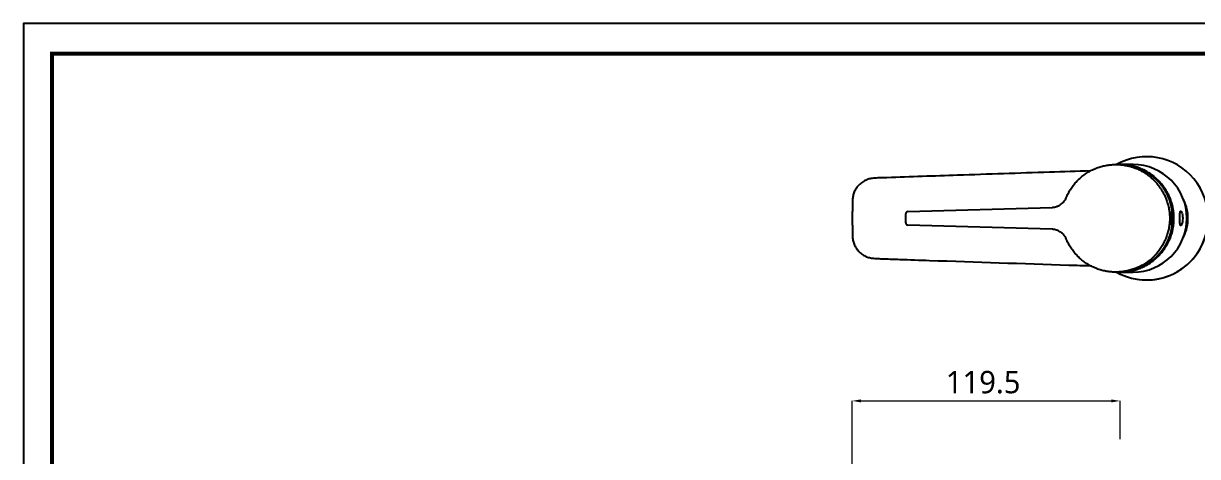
# Model space of a CAD drawing. Extents: x 0 to 790, y 0 to 579.
# Drawn here: x 0 to 523, y 386 to 579 of the extents above; entities that cross this region are included whole.
import ezdxf

# ---------------------------------------------------------------- set-up
doc = ezdxf.new("R2010")
doc.units = 0
doc.header["$LTSCALE"] = 10
doc.header["$MEASUREMENT"] = 0
doc.header["$PDMODE"] = 3
doc.header["$PDSIZE"] = -10
doc.layers.get('0').update_dxf_attribs({"linetype": 'CONTINUOUS'})
doc.layers.get('DEFPOINTS').update_dxf_attribs({"linetype": 'CONTINUOUS'})
doc.layers.add('1', color=7, linetype='CONTINUOUS')
doc.styles.add('Daelim Dimension', font='')
doc.styles.get('Daelim Dimension').set_extended_font_data('NanumGothic')
doc.dimstyles.new('DEFAULT', dxfattribs={"dimscale": 2, "dimtxt": 2, "dimasz": 2, "dimexe": 0, "dimexo": 2, "dimgap": 1, "dimtad": 1, "dimdec": 1, "dimzin": 9, "dimdsep": 46, "dimtxsty": 'Daelim Dimension', "dimcen": 0.5, "dimclrd": 252, "dimclre": 252, "dimclrt": 3, "dimadec": 1, "dimazin": 0, "dimtfac": 1, "dimtdec": 1, "dimtix": 1, "dimtmove": 0, "dimatfit": 3, "dimfxl": 1, "dimtolj": 1, "dimtzin": 1, "dimlwd": 9, "dimlwe": 9, "dimarcsym": 0})

# ---------------------------------------------------------------- blocks, each defined once
blk = doc.blocks.new('*D5')
at = {"color": 5, "lineweight": 9, "ltscale": 0.5, "transparency": 16777216}
for p, q in [((369.32, 340.86), (369.32, 410.42)), ((373.32, 410.42), (484.86, 410.42)), ((488.86, 393.38), (488.86, 410.42))]:
    blk.add_line(p, q, dxfattribs=at)
at = {"color": 5, "ltscale": 0.5, "transparency": 16777216}
for points in [[(373.32, 411.08), (373.32, 409.75), (369.32, 410.42)], [(484.86, 411.08), (484.86, 409.75), (488.86, 410.42)]]:
    blk.add_solid(points, dxfattribs=at)
at = {"layer": 'DEFPOINTS', "color": 0, "ltscale": 0.5, "transparency": 16777216}
for p in [(488.86, 410.42), (488.86, 389.38), (369.32, 336.86)]:
    blk.add_point(p, dxfattribs=at)
at = {"color": 7, "ltscale": 0.5, "transparency": 16777216, "insert": (411.12, 423.82), "char_height": 10, "attachment_point": 1, "style": 'Daelim Dimension'}
blk.add_mtext('\\A1;119.5', dxfattribs=at)

msp = doc.modelspace()

# ---------------------------------------------------------------- linework, layer by layer
at = {"ltscale": 0.5}
msp.add_lwpolyline([(0, 0), (789.88, 0), (789.88, 578.76), (0, 578.76)], close=True, dxfattribs=at)
at = {"color": 5, "linetype": 'ByBlock', "lineweight": 200, "const_width": 1.82}
msp.add_lwpolyline([(12.7, 24.78), (777.1, 24.78), (777.1, 565.32), (12.7, 565.32)], close=True, dxfattribs=at)
at = {"layer": '1'}
for p, q in [((488.71, 515.85), (486.95, 515.85)), ((494.59, 515.85), (488.85, 515.85)), ((393.29, 489.82), (393.29, 493.88)), ((394.26, 494.88), (458.52, 496.74)), ((458.52, 486.96), (394.26, 488.82)), ((486.95, 467.85), (488.71, 467.85)), ((488.85, 467.85), (494.59, 467.85))]:
    msp.add_line(p, q, dxfattribs=at)
for centre, radius, start, end in [((500.59, 491.85), 27.5, 240.7734, 119.2228), ((494.59, 491.85), 24, 0, 90), ((511.84, 497.3), 6, 25.8148, 29.0308), ((500.59, 491.85), 18.5, 0, 25.8148), ((394.29, 493.88), 1, 91.6603, 180), ((394.29, 489.82), 1, 180, 268.3397), ((500.59, 491.85), 27.5, 240.7772, 360), ((494.59, 491.85), 24, 270, 0), ((500.59, 491.85), 18.5, 334.1852, 0), ((511.84, 486.41), 6, 330.9692, 334.1852)]:
    msp.add_arc(centre, radius, start, end, dxfattribs=at)
for points, degree, knots in [([(475.65, 513), (469.55, 512.8), (449.8, 512.16), (419.55, 511.17), (394.02, 510.28), (381.67, 509.87), (379.48, 509.8), (378.36, 509.68), (377.43, 509.51), (376.55, 509.27), (375.67, 508.94), (374.81, 508.52), (373.99, 508.02), (373.21, 507.44), (372.49, 506.78), (371.83, 506.07), (371.24, 505.3), (370.74, 504.49), (370.33, 503.64), (370, 502.76), (369.78, 501.88), (369.63, 500.97), (369.55, 499.99), (369.52, 498.83), (369.51, 496.97), (369.45, 494.53), (369.41, 491.53), (369.48, 488.5), (369.48, 485.93), (369.52, 484.07), (369.6, 482.96), (369.73, 482.05), (369.95, 481.16), (370.26, 480.28), (370.65, 479.43), (371.12, 478.61), (371.68, 477.83), (372.31, 477.1), (373.01, 476.43), (373.76, 475.83), (374.57, 475.31), (375.39, 474.88), (376.23, 474.55), (377.07, 474.3), (377.97, 474.12), (378.97, 473.99), (380.13, 473.91), (381.76, 473.85), (385.27, 473.71), (392.76, 473.46), (420.15, 472.52), (448.51, 471.59), (472.43, 470.81), (475.65, 470.71)], 3, [0, 0, 0, 0, 0.076384, 0.247546, 0.379197, 0.39644, 0.402421, 0.406637, 0.410482, 0.414237, 0.418184, 0.42217, 0.4262, 0.430262, 0.434338, 0.438404, 0.442441, 0.446438, 0.450385, 0.454282, 0.458112, 0.461816, 0.465821, 0.470441, 0.476337, 0.489094, 0.501044, 0.513916, 0.527082, 0.53327, 0.537277, 0.540955, 0.544833, 0.548699, 0.552613, 0.556573, 0.560573, 0.564601, 0.568645, 0.572686, 0.57671, 0.580708, 0.584256, 0.58795, 0.591702, 0.595814, 0.600496, 0.606273, 0.616319, 0.644501, 0.700138, 0.959711, 1, 1, 1, 1]), ([(464.79, 501.06), (465.06, 501.7), (465.35, 502.33), (465.83, 503.24), (466, 503.55), (466.21, 503.92), (466.26, 504), (466.34, 504.15), (466.48, 504.37), (466.61, 504.59), (467.08, 505.32), (467.47, 505.88), (468.3, 506.97), (468.74, 507.49), (469.66, 508.5), (470.14, 508.99), (470.77, 509.58), (470.96, 509.75), (471.16, 509.92), (471.29, 510.03), (471.35, 510.09), (471.68, 510.37), (471.95, 510.59), (472.77, 511.22), (473.33, 511.62), (474.47, 512.36), (475.06, 512.71), (476.27, 513.35), (476.89, 513.65), (477.68, 513.99), (477.92, 514.09), (478.16, 514.18), (478.32, 514.25), (478.4, 514.28), (478.81, 514.43), (479.13, 514.55), (480.11, 514.87), (480.77, 515.05), (482.1, 515.37), (482.77, 515.5), (484.13, 515.7), (484.81, 515.77), (485.67, 515.82), (485.84, 515.83), (486.1, 515.84), (486.19, 515.84), (486.36, 515.85), (486.8, 515.86), (487.23, 515.85), (488.26, 515.83), (488.94, 515.78), (490.3, 515.63), (490.97, 515.52), (492.32, 515.26), (492.98, 515.09), (493.81, 514.85), (493.98, 514.8), (494.31, 514.7), (494.47, 514.65), (494.96, 514.48), (495.29, 514.36), (496.25, 513.99), (496.88, 513.72), (498.1, 513.12), (498.71, 512.79), (499.88, 512.09), (500.45, 511.71), (501.08, 511.25), (501.15, 511.2), (501.29, 511.1), (501.36, 511.05), (501.57, 510.89), (501.98, 510.57), (502.38, 510.24), (503.16, 509.57), (504.15, 508.63), (505.07, 507.61), (505.93, 506.55), (506.35, 506), (506.84, 505.29), (506.93, 505.15), (507.12, 504.86), (507.4, 504.42), (507.67, 503.98), (508.17, 503.08), (508.8, 501.86), (509.31, 500.6), (509.77, 499.31), (509.98, 498.65), (510.18, 497.9), (510.2, 497.81), (510.24, 497.64), (510.3, 497.39), (510.44, 496.8), (510.6, 495.95), (510.71, 495.27), (510.77, 494.76), (510.79, 494.59), (510.83, 494.24), (510.85, 494.07), (510.92, 493.21), (510.95, 492.52), (510.95, 491.48), (510.94, 491.13), (510.92, 490.62), (510.9, 490.36), (510.89, 490.1), (510.87, 489.93), (510.87, 489.84), (510.8, 489.06), (510.71, 488.38), (510.47, 487.03), (510.18, 485.69), (509.77, 484.39), (509.42, 483.42), (509.3, 483.1), (509.1, 482.62), (509, 482.38), (508.9, 482.14), (508.83, 481.99), (508.79, 481.91), (508.47, 481.2), (508.15, 480.59), (507.48, 479.4), (506.75, 478.24), (505.93, 477.14), (505.27, 476.35), (505.05, 476.09), (504.7, 475.7), (504.59, 475.57), (504.41, 475.38), (504.35, 475.32), (504.23, 475.2), (503.69, 474.64), (503.12, 474.11), (502.09, 473.21), (501.01, 472.37), (499.87, 471.62), (498.99, 471.09), (498.69, 470.92), (498.23, 470.67), (498.08, 470.59), (497.77, 470.43), (497.62, 470.35), (496.84, 469.97), (496.21, 469.7), (494.93, 469.21), (494.28, 468.99), (492.97, 468.61), (492.31, 468.45), (491.29, 468.25), (490.95, 468.19), (490.53, 468.12), (490.44, 468.11), (490.27, 468.08), (490.19, 468.07), (489.93, 468.04), (489.76, 468.02), (488.9, 467.92), (488.21, 467.88), (486.85, 467.84), (486.16, 467.86), (484.8, 467.94), (484.12, 468.01), (483.1, 468.16), (482.76, 468.22), (482.33, 468.3), (482.25, 468.32), (482.08, 468.35), (481.82, 468.41), (481.57, 468.46), (480.73, 468.66), (480.07, 468.85), (478.77, 469.28), (478.13, 469.52), (476.88, 470.06), (476.26, 470.36), (475.35, 470.84), (475.05, 471.01), (474.67, 471.23), (474.6, 471.28), (474.45, 471.37), (474.23, 471.5), (474.01, 471.64), (473.29, 472.11), (472.73, 472.51), (471.65, 473.35), (471.13, 473.8), (470.13, 474.73), (469.65, 475.21), (469.07, 475.85), (468.9, 476.04), (468.73, 476.24), (468.62, 476.37), (468.56, 476.44), (468.28, 476.77), (468.07, 477.04), (467.44, 477.86), (467.05, 478.43), (466.32, 479.58), (465.98, 480.17), (465.35, 481.39), (465.06, 482.01), (464.79, 482.65)], 3, [0, 0, 0, 0, 0.015625, 0.015625, 0.023438, 0.023438, 0.025391, 0.025391, 0.027344, 0.03125, 0.03125, 0.046875, 0.046875, 0.0625, 0.0625, 0.078125, 0.078125, 0.082031, 0.083984, 0.083984, 0.085938, 0.085938, 0.09375, 0.09375, 0.109375, 0.109375, 0.125, 0.125, 0.140625, 0.140625, 0.144531, 0.146484, 0.146484, 0.148437, 0.148437, 0.15625, 0.15625, 0.171875, 0.171875, 0.1875, 0.1875, 0.203125, 0.203125, 0.207031, 0.207031, 0.208984, 0.208984, 0.210937, 0.21875, 0.21875, 0.234375, 0.234375, 0.25, 0.25, 0.265625, 0.265625, 0.269531, 0.269531, 0.273437, 0.273437, 0.28125, 0.28125, 0.296875, 0.296875, 0.3125, 0.3125, 0.328125, 0.328125, 0.330078, 0.330078, 0.332031, 0.332031, 0.335937, 0.34375, 0.34375, 0.359375, 0.375, 0.375, 0.390625, 0.390625, 0.394531, 0.394531, 0.398437, 0.40625, 0.40625, 0.421875, 0.4375, 0.4375, 0.453125, 0.453125, 0.455078, 0.455078, 0.457031, 0.460937, 0.46875, 0.476562, 0.476562, 0.480469, 0.480469, 0.484375, 0.484375, 0.5, 0.5, 0.507812, 0.507812, 0.511719, 0.513672, 0.513672, 0.515625, 0.515625, 0.53125, 0.53125, 0.546875, 0.5625, 0.5625, 0.570312, 0.570312, 0.574219, 0.576172, 0.576172, 0.578125, 0.578125, 0.59375, 0.59375, 0.609375, 0.625, 0.625, 0.632812, 0.632812, 0.636719, 0.636719, 0.638672, 0.638672, 0.640625, 0.65625, 0.65625, 0.671875, 0.6875, 0.6875, 0.695312, 0.695312, 0.699219, 0.699219, 0.703125, 0.703125, 0.71875, 0.71875, 0.734375, 0.734375, 0.75, 0.75, 0.757812, 0.757812, 0.759766, 0.759766, 0.761719, 0.761719, 0.765625, 0.765625, 0.78125, 0.78125, 0.796875, 0.796875, 0.8125, 0.8125, 0.820312, 0.820312, 0.822266, 0.822266, 0.824219, 0.828125, 0.828125, 0.84375, 0.84375, 0.859375, 0.859375, 0.875, 0.875, 0.882812, 0.882812, 0.884766, 0.884766, 0.886719, 0.890625, 0.890625, 0.90625, 0.90625, 0.921875, 0.921875, 0.9375, 0.9375, 0.941406, 0.943359, 0.943359, 0.945312, 0.945312, 0.953125, 0.953125, 0.96875, 0.96875, 0.984375, 0.984375, 1, 1, 1, 1]), ([(493.86, 515.27), (493.21, 515.42), (492.54, 515.55), (491.51, 515.69), (490.82, 515.77), (490.12, 515.81), (489.59, 515.84), (489.32, 515.85), (489.05, 515.85), (488.87, 515.85), (488.79, 515.85), (488.71, 515.85)], 3, [0, 0, 0, 0, 0.401949, 0.401949, 0.602924, 0.803899, 0.803899, 0.904386, 0.95463, 0.95463, 1, 1, 1, 1]), ([(490.16, 515.82), (489.72, 515.84), (489.29, 515.85), (488.85, 515.85), (488.85, 515.85), (488.85, 515.85)], 3, [0, 0, 0, 0, 0.996403, 0.996403, 1, 1, 1, 1]), ([(490.22, 467.89), (490.54, 467.91), (490.87, 467.94), (491.59, 468.01), (491.98, 468.06), (492.47, 468.13), (492.56, 468.14), (492.76, 468.17), (492.85, 468.19), (493.14, 468.24), (493.34, 468.28), (494.3, 468.47), (495.06, 468.66), (496, 468.94), (496.19, 469), (496.56, 469.13), (496.75, 469.19), (497.3, 469.39), (497.67, 469.53), (498.76, 469.98), (499.47, 470.32), (500.25, 470.73), (500.33, 470.78), (500.51, 470.88), (500.76, 471.02), (501.02, 471.17), (501.52, 471.47), (502.19, 471.89), (502.83, 472.34), (503.3, 472.69), (503.46, 472.81), (503.69, 472.99), (503.77, 473.05), (503.92, 473.18), (504, 473.24), (504.68, 473.8), (505.26, 474.33), (505.96, 475.02), (506.16, 475.23), (506.36, 475.45), (506.5, 475.59), (506.56, 475.66), (506.89, 476.03), (507.15, 476.32), (507.9, 477.23), (508.36, 477.86), (508.86, 478.6), (508.91, 478.68), (509.02, 478.85), (509.07, 478.93), (509.23, 479.18), (509.33, 479.35), (509.63, 479.85), (510.02, 480.53), (510.37, 481.24), (510.63, 481.77), (510.71, 481.95), (510.87, 482.31), (510.94, 482.49), (511.32, 483.39), (511.59, 484.13), (511.93, 485.26), (512.03, 485.64), (512.15, 486.12), (512.17, 486.21), (512.22, 486.4), (512.29, 486.69), (512.35, 486.98), (512.54, 487.94), (512.65, 488.72), (512.75, 489.69), (512.77, 489.89), (512.8, 490.28), (512.81, 490.48), (512.84, 491.07), (512.86, 491.85), (512.84, 492.64), (512.81, 493.22), (512.79, 493.52), (512.77, 493.81), (512.75, 494.01), (512.74, 494.11), (512.65, 494.99), (512.54, 495.76), (512.31, 496.92), (512.22, 497.3), (512.08, 497.87), (512.03, 498.06), (511.93, 498.44), (511.87, 498.63), (511.59, 499.57), (511.32, 500.31), (510.95, 501.22), (510.87, 501.4), (510.75, 501.67), (510.71, 501.76), (510.63, 501.94), (510.42, 502.38), (510.2, 502.82), (509.64, 503.86), (509.24, 504.53), (508.69, 505.35), (508.58, 505.51), (508.36, 505.83), (508.24, 505.99), (507.89, 506.46), (507.41, 507.08), (506.9, 507.68), (506.57, 508.04), (506.5, 508.11), (506.37, 508.26), (506.3, 508.33), (506.1, 508.54), (505.96, 508.68), (505.26, 509.38), (504.68, 509.9), (503.92, 510.53), (503.69, 510.71), (503.46, 510.89), (503.3, 511.01), (503.23, 511.07), (502.83, 511.36), (502.51, 511.59), (501.53, 512.24), (500.86, 512.65), (499.99, 513.11), (499.82, 513.2), (499.47, 513.38), (499.29, 513.46), (498.76, 513.72), (498.04, 514.03), (497.31, 514.32), (496.75, 514.52), (496.57, 514.58), (496.29, 514.67), (496.19, 514.7), (496, 514.76), (495.91, 514.79), (495.06, 515.05), (494.3, 515.24), (493.34, 515.43), (493.15, 515.47), (492.76, 515.53), (492.57, 515.56), (492.07, 515.64), (491.77, 515.68), (491.47, 515.71)], 3, [0, 0, 0, 0, 0.013825, 0.013825, 0.030323, 0.030323, 0.034447, 0.034447, 0.038572, 0.038572, 0.046821, 0.046821, 0.079817, 0.079817, 0.088065, 0.088065, 0.096314, 0.096314, 0.112812, 0.112812, 0.145808, 0.145808, 0.149932, 0.149932, 0.154057, 0.162306, 0.162306, 0.178804, 0.195301, 0.195301, 0.20355, 0.20355, 0.207675, 0.207675, 0.211799, 0.211799, 0.244795, 0.244795, 0.253044, 0.257168, 0.257168, 0.261293, 0.261293, 0.277791, 0.277791, 0.310786, 0.310786, 0.314911, 0.314911, 0.319035, 0.319035, 0.327284, 0.327284, 0.343782, 0.36028, 0.36028, 0.368529, 0.368529, 0.376778, 0.376778, 0.409773, 0.409773, 0.426271, 0.426271, 0.430396, 0.430396, 0.43452, 0.442769, 0.442769, 0.475765, 0.475765, 0.484014, 0.484014, 0.492263, 0.492263, 0.50876, 0.525258, 0.525258, 0.533507, 0.537632, 0.537632, 0.541756, 0.541756, 0.574752, 0.574752, 0.59125, 0.59125, 0.599498, 0.599498, 0.607747, 0.607747, 0.640743, 0.640743, 0.648992, 0.648992, 0.653116, 0.653116, 0.657241, 0.673739, 0.673739, 0.706734, 0.706734, 0.714983, 0.714983, 0.723232, 0.723232, 0.73973, 0.756228, 0.756228, 0.760352, 0.760352, 0.764477, 0.764477, 0.772726, 0.772726, 0.805721, 0.805721, 0.81397, 0.818095, 0.818095, 0.822219, 0.822219, 0.838717, 0.838717, 0.871713, 0.871713, 0.879962, 0.879962, 0.888211, 0.888211, 0.904708, 0.921206, 0.921206, 0.929455, 0.929455, 0.93358, 0.93358, 0.937704, 0.937704, 0.9707, 0.9707, 0.978949, 0.978949, 0.987198, 0.987198, 1, 1, 1, 1]), ([(493.86, 515.27), (493.97, 515.25), (494.61, 515.09), (495.13, 514.94), (495.65, 514.79), (496.16, 514.62), (496.67, 514.44), (497.18, 514.24), (497.69, 514.04), (498.68, 513.58), (499.66, 513.09), (500.61, 512.54), (501.53, 511.95), (501.98, 511.63), (502.43, 511.32), (502.87, 510.98), (503.31, 510.64), (503.73, 510.27), (504.15, 509.91), (504.56, 509.52), (504.97, 509.13), (505.76, 508.32), (506.5, 507.47), (507.21, 506.58), (507.87, 505.66), (508.18, 505.18), (508.49, 504.7), (508.78, 504.2), (509.07, 503.7), (509.34, 503.19), (509.61, 502.67), (510.1, 501.61), (510.32, 501.07), (510.54, 500.53), (510.93, 499.43), (511.26, 498.31), (511.4, 497.74), (511.54, 497.17), (511.65, 496.59), (511.77, 496.01), (511.85, 495.42), (511.89, 495.17), (511.92, 494.92)], 2, [0, 0, 0, 0.008588, 0.047576, 0.047576, 0.086565, 0.086565, 0.125554, 0.125554, 0.164542, 0.203531, 0.24252, 0.281509, 0.320497, 0.320497, 0.359486, 0.359486, 0.398475, 0.398475, 0.437463, 0.437463, 0.476452, 0.515441, 0.554429, 0.593418, 0.632407, 0.632407, 0.671395, 0.671395, 0.710384, 0.710384, 0.749373, 0.788361, 0.788361, 0.82735, 0.866339, 0.905328, 0.905328, 0.944316, 0.944316, 0.983305, 0.983305, 1, 1, 1]), ([(458.52, 496.74), (458.6, 496.75), (458.68, 496.75), (458.85, 496.76), (458.94, 496.77), (459.19, 496.79), (459.35, 496.82), (459.84, 496.9), (460.17, 496.98), (460.57, 497.11), (460.69, 497.15), (460.8, 497.2), (460.88, 497.23), (460.92, 497.24), (461.12, 497.32), (461.42, 497.46), (461.72, 497.62), (461.94, 497.75), (462.01, 497.79), (462.15, 497.88), (462.22, 497.93), (462.57, 498.17), (462.83, 498.38), (463.32, 498.83), (463.55, 499.07), (463.82, 499.4), (463.87, 499.47), (463.97, 499.6), (464.02, 499.67), (464.16, 499.88), (464.25, 500.02), (464.51, 500.45), (464.66, 500.75), (464.79, 501.06)], 3, [0, 0, 0, 0, 0.03125, 0.03125, 0.0625, 0.0625, 0.125, 0.125, 0.25, 0.25, 0.28125, 0.296875, 0.296875, 0.3125, 0.3125, 0.375, 0.4375, 0.4375, 0.46875, 0.46875, 0.5, 0.5, 0.625, 0.625, 0.75, 0.75, 0.78125, 0.78125, 0.8125, 0.8125, 0.875, 0.875, 1, 1, 1, 1]), ([(511.71, 494.85), (511.7, 494.85), (511.7, 494.84), (511.69, 494.82), (511.68, 494.79), (511.67, 494.74), (511.67, 494.7), (511.67, 494.7), (511.67, 494.68), (511.67, 494.67), (511.67, 494.65), (511.67, 494.63), (511.67, 494.57), (511.67, 494.49), (511.67, 494.39), (511.67, 494.3), (511.67, 494.26), (511.67, 494.22), (511.67, 494.19), (511.67, 494.17), (511.67, 494.09), (511.68, 493.96), (511.69, 493.74), (511.69, 493.59), (511.69, 493.48), (511.69, 493.46), (511.69, 493.42), (511.7, 493.4), (511.7, 493.34), (511.7, 493.3), (511.7, 493.17), (511.71, 492.99), (511.71, 492.81), (511.71, 492.67), (511.71, 492.6), (511.71, 492.53), (511.72, 492.48), (511.72, 492.46), (511.72, 492.34), (511.72, 492.14), (511.72, 491.86), (511.72, 491.66), (511.72, 491.54), (511.72, 491.52), (511.72, 491.47), (511.72, 491.44), (511.72, 491.37), (511.72, 491.32), (511.72, 491.18), (511.71, 490.99), (511.71, 490.81), (511.71, 490.67), (511.7, 490.63), (511.7, 490.54), (511.7, 490.5), (511.7, 490.37), (511.69, 490.2), (511.69, 489.97), (511.68, 489.82), (511.68, 489.72), (511.68, 489.68), (511.67, 489.62), (511.67, 489.58), (511.67, 489.49), (511.67, 489.37), (511.67, 489.27), (511.67, 489.2), (511.67, 489.18), (511.67, 489.14), (511.67, 489.12), (511.67, 489.06), (511.67, 488.99), (511.68, 488.92), (511.69, 488.88), (511.69, 488.87), (511.7, 488.86), (511.7, 488.86), (511.7, 488.85), (511.71, 488.85)], 3, [0, 0, 0, 0, 0.03125, 0.03125, 0.0625, 0.09375, 0.09375, 0.101563, 0.101563, 0.109375, 0.109375, 0.125, 0.125, 0.15625, 0.1875, 0.1875, 0.203125, 0.210938, 0.210938, 0.21875, 0.21875, 0.25, 0.28125, 0.3125, 0.3125, 0.320313, 0.320313, 0.328125, 0.328125, 0.34375, 0.34375, 0.375, 0.40625, 0.40625, 0.421875, 0.429688, 0.429688, 0.4375, 0.4375, 0.46875, 0.5, 0.53125, 0.53125, 0.539063, 0.539063, 0.546875, 0.546875, 0.5625, 0.5625, 0.59375, 0.625, 0.625, 0.640625, 0.640625, 0.65625, 0.65625, 0.6875, 0.71875, 0.75, 0.75, 0.765625, 0.765625, 0.78125, 0.78125, 0.8125, 0.84375, 0.84375, 0.859375, 0.859375, 0.875, 0.875, 0.90625, 0.9375, 0.96875, 0.96875, 0.984375, 0.984375, 1, 1, 1, 1]), ([(515.44, 491.85), (515.44, 491.91), (515.44, 491.97), (515.44, 492.09), (515.44, 492.15), (515.44, 492.24), (515.44, 492.26), (515.44, 492.32), (515.45, 492.34), (515.45, 492.42), (515.45, 492.47), (515.45, 492.54), (515.45, 492.57), (515.45, 492.61), (515.45, 492.64), (515.45, 492.7), (515.45, 492.75), (515.46, 492.87), (515.46, 492.95), (515.46, 493.05), (515.46, 493.09), (515.46, 493.15), (515.47, 493.19), (515.47, 493.28), (515.47, 493.34), (515.48, 493.45), (515.48, 493.5), (515.49, 493.6), (515.49, 493.65), (515.5, 493.79), (515.5, 493.87), (515.51, 493.98), (515.52, 494.02), (515.52, 494.09), (515.53, 494.13), (515.54, 494.23), (515.55, 494.29), (515.56, 494.4), (515.57, 494.45), (515.59, 494.55), (515.59, 494.59), (515.61, 494.68), (515.62, 494.71), (515.65, 494.82), (515.67, 494.88), (515.71, 494.98), (515.74, 495.01), (515.78, 495.07), (515.81, 495.09), (515.85, 495.1), (515.86, 495.1), (515.88, 495.1), (515.89, 495.1), (515.91, 495.1), (515.91, 495.1), (515.95, 495.08), (515.98, 495.06), (516.05, 494.99), (516.08, 494.94), (516.13, 494.86), (516.13, 494.85), (516.15, 494.81), (516.16, 494.79), (516.19, 494.74), (516.21, 494.69), (516.25, 494.6), (516.27, 494.55), (516.3, 494.46), (516.31, 494.42), (516.33, 494.37), (516.48, 493.89), (516.65, 493.04), (516.84, 491.85)], 3, [0, 0, 0, 0, 0.009739, 0.009739, 0.019479, 0.019479, 0.024348, 0.024348, 0.029218, 0.029218, 0.038957, 0.038957, 0.043827, 0.043827, 0.048697, 0.048697, 0.058436, 0.058436, 0.077915, 0.077915, 0.087654, 0.087654, 0.097394, 0.097394, 0.116872, 0.116872, 0.136351, 0.136351, 0.15583, 0.15583, 0.194787, 0.194787, 0.214266, 0.214266, 0.233745, 0.233745, 0.272702, 0.272702, 0.31166, 0.31166, 0.350617, 0.350617, 0.389575, 0.389575, 0.46749, 0.46749, 0.545405, 0.545405, 0.62332, 0.62332, 0.662277, 0.662277, 0.681756, 0.681756, 0.701235, 0.701235, 0.77915, 0.77915, 0.857065, 0.857065, 0.876544, 0.876544, 0.896022, 0.896022, 0.93498, 0.93498, 0.973937, 0.973937, 1, 1, 1, 1.297355, 1.297355, 1.297355, 1.297355]), ([(464.79, 482.65), (464.66, 482.96), (464.51, 483.26), (464.3, 483.62), (464.25, 483.69), (464.16, 483.83), (464.11, 483.9), (463.97, 484.11), (463.87, 484.24), (463.55, 484.63), (463.32, 484.88), (462.96, 485.22), (462.83, 485.32), (462.66, 485.46), (462.63, 485.48), (462.56, 485.53), (462.53, 485.56), (462.43, 485.63), (462.36, 485.68), (462.01, 485.92), (461.72, 486.09), (461.38, 486.26), (461.35, 486.28), (461.27, 486.31), (461.23, 486.33), (461.12, 486.38), (461.04, 486.42), (460.81, 486.51), (460.65, 486.57), (460.17, 486.72), (459.85, 486.8), (459.35, 486.89), (459.19, 486.91), (458.98, 486.93), (458.94, 486.94), (458.85, 486.94), (458.73, 486.95), (458.6, 486.96), (458.52, 486.96)], 3, [0, 0, 0, 0, 0.125, 0.125, 0.15625, 0.15625, 0.1875, 0.1875, 0.25, 0.25, 0.375, 0.375, 0.4375, 0.4375, 0.453125, 0.453125, 0.46875, 0.46875, 0.5, 0.5, 0.625, 0.625, 0.640625, 0.640625, 0.65625, 0.65625, 0.6875, 0.6875, 0.75, 0.75, 0.875, 0.875, 0.9375, 0.9375, 0.953125, 0.953125, 0.96875, 1, 1, 1, 1]), ([(511.92, 488.79), (511.89, 488.55), (511.77, 487.73), (511.55, 486.58), (511.27, 485.44), (510.93, 484.31), (510.74, 483.75), (510.55, 483.2), (510.33, 482.65), (510.11, 482.12), (509.87, 481.59), (509.63, 481.06), (509.09, 480.04), (508.52, 479.05), (507.89, 478.08), (507.55, 477.61), (507.22, 477.15), (506.86, 476.7), (506.51, 476.25), (506.14, 475.83), (505.77, 475.4), (505.38, 475), (504.99, 474.59), (504.18, 473.82), (503.33, 473.09), (502.45, 472.41), (502, 472.08), (501.55, 471.76), (501.08, 471.47), (500.62, 471.17), (500.14, 470.9), (499.67, 470.63), (498.7, 470.13), (497.71, 469.68), (496.7, 469.28), (495.67, 468.92), (494.63, 468.62), (493.98, 468.46), (493.86, 468.43)], 2, [0, 0, 0, 0.015794, 0.0548, 0.093806, 0.132813, 0.171819, 0.171819, 0.210825, 0.210825, 0.249832, 0.249832, 0.288838, 0.327844, 0.36685, 0.405857, 0.405857, 0.444863, 0.444863, 0.483869, 0.483869, 0.522876, 0.522876, 0.561882, 0.600888, 0.639895, 0.678901, 0.678901, 0.717907, 0.717907, 0.756914, 0.756914, 0.79592, 0.834926, 0.873933, 0.912939, 0.951945, 0.990951, 1, 1, 1]), ([(516.84, 491.85), (516.65, 490.66), (516.48, 489.82), (516.33, 489.33), (516.31, 489.28), (516.29, 489.24), (516.26, 489.14), (516.24, 489.09), (516.2, 489), (516.18, 488.96), (516.15, 488.88), (516.13, 488.85), (516.08, 488.76), (516.04, 488.72), (516, 488.67), (515.99, 488.66), (515.98, 488.65), (515.96, 488.63), (515.93, 488.62), (515.89, 488.6), (515.86, 488.6), (515.81, 488.62), (515.78, 488.64), (515.73, 488.69), (515.71, 488.73), (515.67, 488.83), (515.65, 488.89), (515.62, 489), (515.61, 489.04), (515.59, 489.12), (515.59, 489.17), (515.57, 489.24), (515.57, 489.26), (515.56, 489.32), (515.56, 489.34), (515.54, 489.43), (515.54, 489.49), (515.53, 489.59), (515.52, 489.62), (515.52, 489.69), (515.51, 489.73), (515.5, 489.85), (515.5, 489.93), (515.49, 490.05), (515.49, 490.07), (515.49, 490.12), (515.48, 490.14), (515.48, 490.22), (515.48, 490.27), (515.47, 490.38), (515.47, 490.44), (515.46, 490.56), (515.46, 490.63), (515.46, 490.74), (515.46, 490.77), (515.46, 490.85), (515.45, 490.89), (515.45, 490.97), (515.45, 491.01), (515.45, 491.08), (515.45, 491.1), (515.45, 491.15), (515.45, 491.17), (515.45, 491.24), (515.45, 491.29), (515.44, 491.39), (515.44, 491.45), (515.44, 491.52), (515.44, 491.53), (515.44, 491.56), (515.44, 491.57), (515.44, 491.62), (515.44, 491.68), (515.44, 491.75), (515.44, 491.8), (515.44, 491.83), (515.44, 491.84), (515.44, 491.85), (515.44, 491.85), (515.44, 491.85)], 3, [-0.298223, -0.298223, -0.298223, -0.298223, 0, 0, 0, 0.029842, 0.029842, 0.068648, 0.068648, 0.107455, 0.107455, 0.146261, 0.146261, 0.223874, 0.223874, 0.243277, 0.243277, 0.26268, 0.301486, 0.301486, 0.379099, 0.379099, 0.456712, 0.456712, 0.534324, 0.534324, 0.611937, 0.611937, 0.650743, 0.650743, 0.689549, 0.689549, 0.708953, 0.708953, 0.728356, 0.728356, 0.767162, 0.767162, 0.786565, 0.786565, 0.805968, 0.805968, 0.844775, 0.844775, 0.854476, 0.854476, 0.864178, 0.864178, 0.883581, 0.883581, 0.902984, 0.902984, 0.922387, 0.922387, 0.932089, 0.932089, 0.941791, 0.941791, 0.951492, 0.951492, 0.956343, 0.956343, 0.961194, 0.961194, 0.970895, 0.970895, 0.980597, 0.980597, 0.983022, 0.983022, 0.985448, 0.985448, 0.990298, 0.995149, 0.997575, 0.998787, 0.999394, 0.999394, 1, 1, 1, 1]), ([(488.71, 467.85), (489.05, 467.85), (489.39, 467.86), (489.91, 467.88), (490.18, 467.9), (490.45, 467.92), (490.62, 467.93), (490.71, 467.94), (491.15, 467.98), (491.5, 468.02), (492.19, 468.11), (492.87, 468.22), (493.53, 468.36), (493.86, 468.43)], 3, [0, 0, 0, 0, 0.192775, 0.192775, 0.293678, 0.34413, 0.34413, 0.394582, 0.394582, 0.596388, 0.596388, 0.798194, 1, 1, 1, 1])]:
    msp.add_open_spline(points, degree=degree, knots=knots, dxfattribs=at)
for points in [[(511.92, 494.92), (511.85, 494.9), (511.78, 494.87), (511.71, 494.85)], [(511.71, 488.85), (511.78, 488.83), (511.85, 488.81), (511.92, 488.79)], [(488.85, 467.85), (488.92, 467.85), (489, 467.85), (489.07, 467.85)]]:
    msp.add_open_spline(points, degree=3, dxfattribs=at)

# ---------------------------------------------------------------- dimensions: what is measured, and where the dimension line sits
at = {"color": 5, "ltscale": 0.5}
dim = msp.add_linear_dim(base=(488.86, 410.42), p1=(369.32, 336.86), p2=(488.86, 389.38), dimstyle='DEFAULT', override={"dimtxt": 5, "dimclrd": 5, "dimclre": 5, "dimclrt": 7}, dxfattribs=at)
dim.commit()
dim.dimension.update_dxf_attribs({"geometry": '*D5', "text_midpoint": (429.09, 410.42), "dimtype": 160})

doc.saveas('drawing.dxf')
